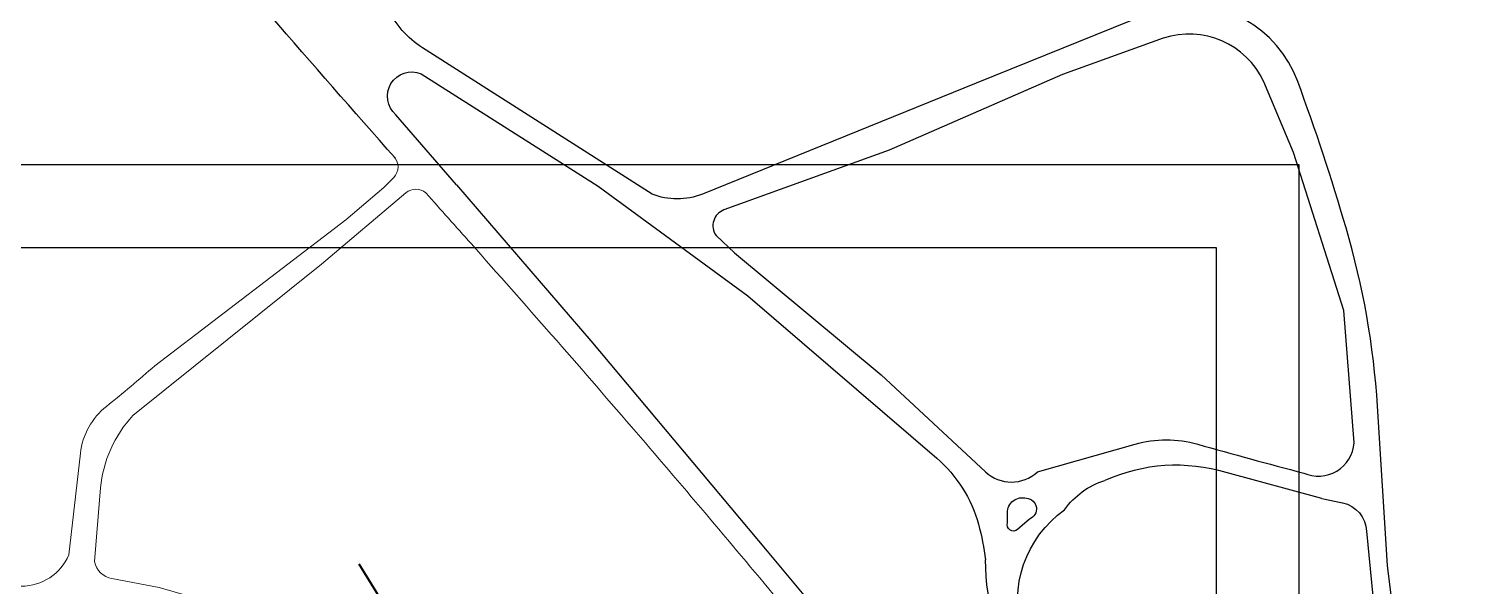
# Model space of a CAD drawing. Header units: millimetres. Extents: x -105266 to 178069, y 491 to 168574.
# Drawn here: x 103001 to 141889, y 107902 to 123069 of the extents above; entities that cross this region are included whole.
import ezdxf

# ---------------------------------------------------------------- set-up
doc = ezdxf.new("R2010")
doc.units = ezdxf.units.MM
doc.linetypes.add('KOJ', pattern=[0])
doc.layers.add('A-SCIANY KONSTR MUROWANE', color=30, linetype='Continuous', lineweight=40)
doc.layers.add('A-wykończenia', color=6, linetype='Continuous', lineweight=13)
doc.layers.add('SDRPK_L_0', color=7, linetype='KOJ')

msp = doc.modelspace()

# ---------------------------------------------------------------- linework, layer by layer
for points in [[(76637.79, 119373.55), (137553.45, 119373.55), (137553.45, 73318.24), (76637.79, 73318.24)], [(78890.28, 117121.06), (135300.96, 117121.06), (135300.96, 75570.73), (78890.28, 75570.73)]]:
    msp.add_lwpolyline(points, close=True)
at = {"layer": 'A-SCIANY KONSTR MUROWANE', "ltscale": 10}
msp.add_line((111982.13, 108520.26), (112870.13, 107079.26), dxfattribs=at)
at = {"layer": 'A-wykończenia', "ltscale": 10}
for points in [[(94452.27, 122661.65), (94151, 118977.34), (94415.47, 108619.12, 0.36087789), (95037.22, 107907.63), (97353.73, 107907.63), (102805.74, 107907.63, 0.30037131), (104093.09, 108757.7, -0.66031847)], [(104093.09, 108757.7), (104408.46, 111521.31, -0.19962398), (105118.43, 112797.47, 0.01451566), (106434.86, 113901.93), (111624.93, 117868.59), (112658.3, 118750.4), (112932.61, 119023.62, 0.41537684), (112932.61, 119590.15, 26.53699599)], [(108498.13, 107153.26), (107363.64, 107637.37), (106553.67, 107868.5), (105267.5, 108113.31, -0.29975027), (104791.14, 108575.72), (104960.5, 110578.53, -0.16947927), (105839.83, 112546.91), (110963.97, 116659.68), (113263.29, 118601.61, -0.36578301), (113806.95, 118601.61, 0.03798966)], [(124585.13, 93990.26, 0.01865073), (130788.87, 92221.91, 0.47294472), (132002.58, 93131.53, 0.0220542), (132002.58, 94702.13, 0.0913818), (131316.41, 97681.49, 0.07422653), (130000.31, 99795.72, 0.0015071), (124545.13, 106168.26, -0.00401696), (123379.13, 107544.26, 0.00401696), (119399.12, 112241.08, 0.00432186), (115033.35, 117222.27, -0.00075999), (113806.95, 118601.61, -0.00075999)]]:
    msp.add_lwpolyline(points, format="xyb", dxfattribs=at)
at = {"layer": 'SDRPK_L_0', "linetype": 'KOJ'}
msp.add_lwpolyline([(112966.59, 119551.66, -0.00421719), (106254.05, 127286.88, -0.024), (102426.36, 132236.1, 0.0586893), (100761.21, 133852.42, 0.35732019), (99560.69, 133536.03, -0.01272784), (95627.48, 128607.17, 0.14913809), (94852.12, 126861.59, -0.00717254), (94729.31, 126049.68), (94452.27, 122661.65)], format="xyb", dxfattribs=at)
at = {"layer": 'SDRPK_L_0'}
for points in [[(157467.85, 91781.7), (151510.78, 89157.17), (149571.1, 88302.6, -0.15837841), (146126.78, 87954.1, -0.0249026), (141370.73, 89235.13, -0.37052703), (140998.47, 89844.74), (141356.64, 91444.68, 0.09403675), (141405.21, 92928.67), (141228.58, 94935.81), (141054.42, 96915.01), (140879.17, 98906.55), (140617.5, 101880.18), (140412.44, 104817.51), (139964.73, 108473.6), (139688.99, 112801.15, 0.05550794), (138833.54, 117652.72, 0.01678854), (137519.68, 121630.61, 0.36809781), (133912.87, 123661.41), (128771.06, 121581.78), (121326.78, 118570.9, -0.19457172), (119956.3, 118570.9), (113712.92, 122549.15, -0.14301825), (112768.54, 123627.27)], [(122196.31, 116971.04), (126193.62, 113654.26), (129023.65, 111019.31, 0.39346381), (130442.34, 111019.31), (133093.72, 111768.38, -0.13855005), (134797.93, 111768.38, 0.00471695), (137682.76, 110982.66, 0.51483211), (139056.83, 111801.89), (139056.83, 111801.89), (138774.8, 115401.14), (137400.25, 119703.65), (136595.58, 121625.36, 0.37942964), (133862.45, 122811.09), (131121.07, 121822.98), (126408.18, 119763.42), (121913.51, 118137.53, 0.49593513), (121697.28, 117445.69), (122196.31, 116971.04)], [(114642.42, 118819.51), (112991, 120725.54, -0.85044022), (113673.74, 121843.06, 0.27555324)], [(113673.74, 121843.06), (118490.64, 118787.46), (122559.72, 115804.35), (127700.42, 111385.38, -0.14937366), (128834.23, 109593.7, -0.03449953), (129029.71, 108622.75, 22.83805753)], [(114642.42, 118819.51), (118293.47, 114583.55), (123090.31, 108856.06), (125985.9, 105381.04), (129993.25, 100906.75, -0.0968563), (132450.51, 96782.09, 0.70385506), (133315.99, 96782.09, 0.17380876), (133315.99, 101178.6, 0.07218353), (132438.12, 102831.21, 0.05165517), (130210.48, 105292.39, -0.1786478), (129029.71, 108622.75, -0.55402106)], [(138175.42, 110288.51), (135576.53, 110996.14, 0.17945933), (132272.35, 110781.9, -39.36200451)], [(134286.19, 98302.61), (134286.19, 99750.79, 0.18322065), (132918.47, 103357.92, 0.02051447), (130718.99, 105645.05, -0.10421262), (130030.89, 106630.26, -0.32280113), (131179.64, 109988.03, -0.16481932), (132272.35, 110781.9, -0.33537006)], [(129622.59, 109628.6), (129622.59, 109903.85, -0.49389972), (130140.43, 110300.21), (130140.43, 110300.21, -0.8101806), (130221.23, 109733.2), (129898.03, 109448.78, -0.74651217), (129622.59, 109628.6, 1104.81616116)], [(138175.42, 110288.51), (138737.15, 110173.75, -0.34750378), (139387.91, 109401.71, 63.54486834)], [(139387.91, 109401.71), (139784.8, 105305.99), (140211.4, 100903.76), (140560.63, 97299.94), (140853.04, 93970.25), (140853.04, 92224.14), (140592.13, 90383.65, -0.31014899), (139880.76, 89608.19), (137959.15, 90042.08), (133791.29, 91307.94, -0.2118802), (132854.05, 92117.53), (132854.05, 93476.91, -0.05580378), (133021.44, 94972.02, -0.13871791), (133446.78, 95753.1, 0.12307793), (134286.19, 98302.61, 19.86261918)]]:
    msp.add_lwpolyline(points, format="xyb", dxfattribs=at)

doc.saveas('drawing.dxf')
